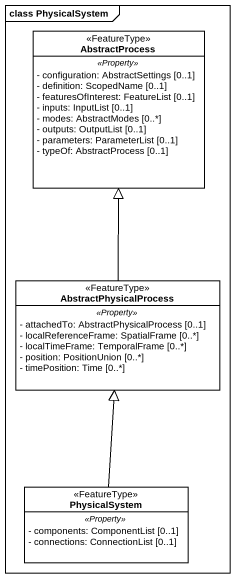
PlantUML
@startuml
mainframe class PhysicalSystem
hide circle
hide empty members
skinparam classAttributeIconSize 0
class AbstractProcess <<FeatureType>> {
  .. <<Property>> ..
  - configuration: AbstractSettings [0..1]
  - definition: ScopedName [0..1]
  - featuresOfInterest: FeatureList [0..1]
  - inputs: InputList [0..1]
  - modes: AbstractModes [0..*]
  - outputs: OutputList [0..1]
  - parameters: ParameterList [0..1]
  - typeOf: AbstractProcess [0..1]
}
class AbstractPhysicalProcess <<FeatureType>> {
  .. <<Property>> ..
  - attachedTo: AbstractPhysicalProcess [0..1]
  - localReferenceFrame: SpatialFrame [0..*]
  - localTimeFrame: TemporalFrame [0..*]
  - position: PositionUnion [0..*]
  - timePosition: Time [0..*]
}
class PhysicalSystem <<FeatureType>> {
  .. <<Property>> ..
  - components: ComponentList [0..1]
  - connections: ConnectionList [0..1]
}
AbstractPhysicalProcess -up-|> AbstractProcess
PhysicalSystem -up-|> AbstractPhysicalProcess
@enduml
